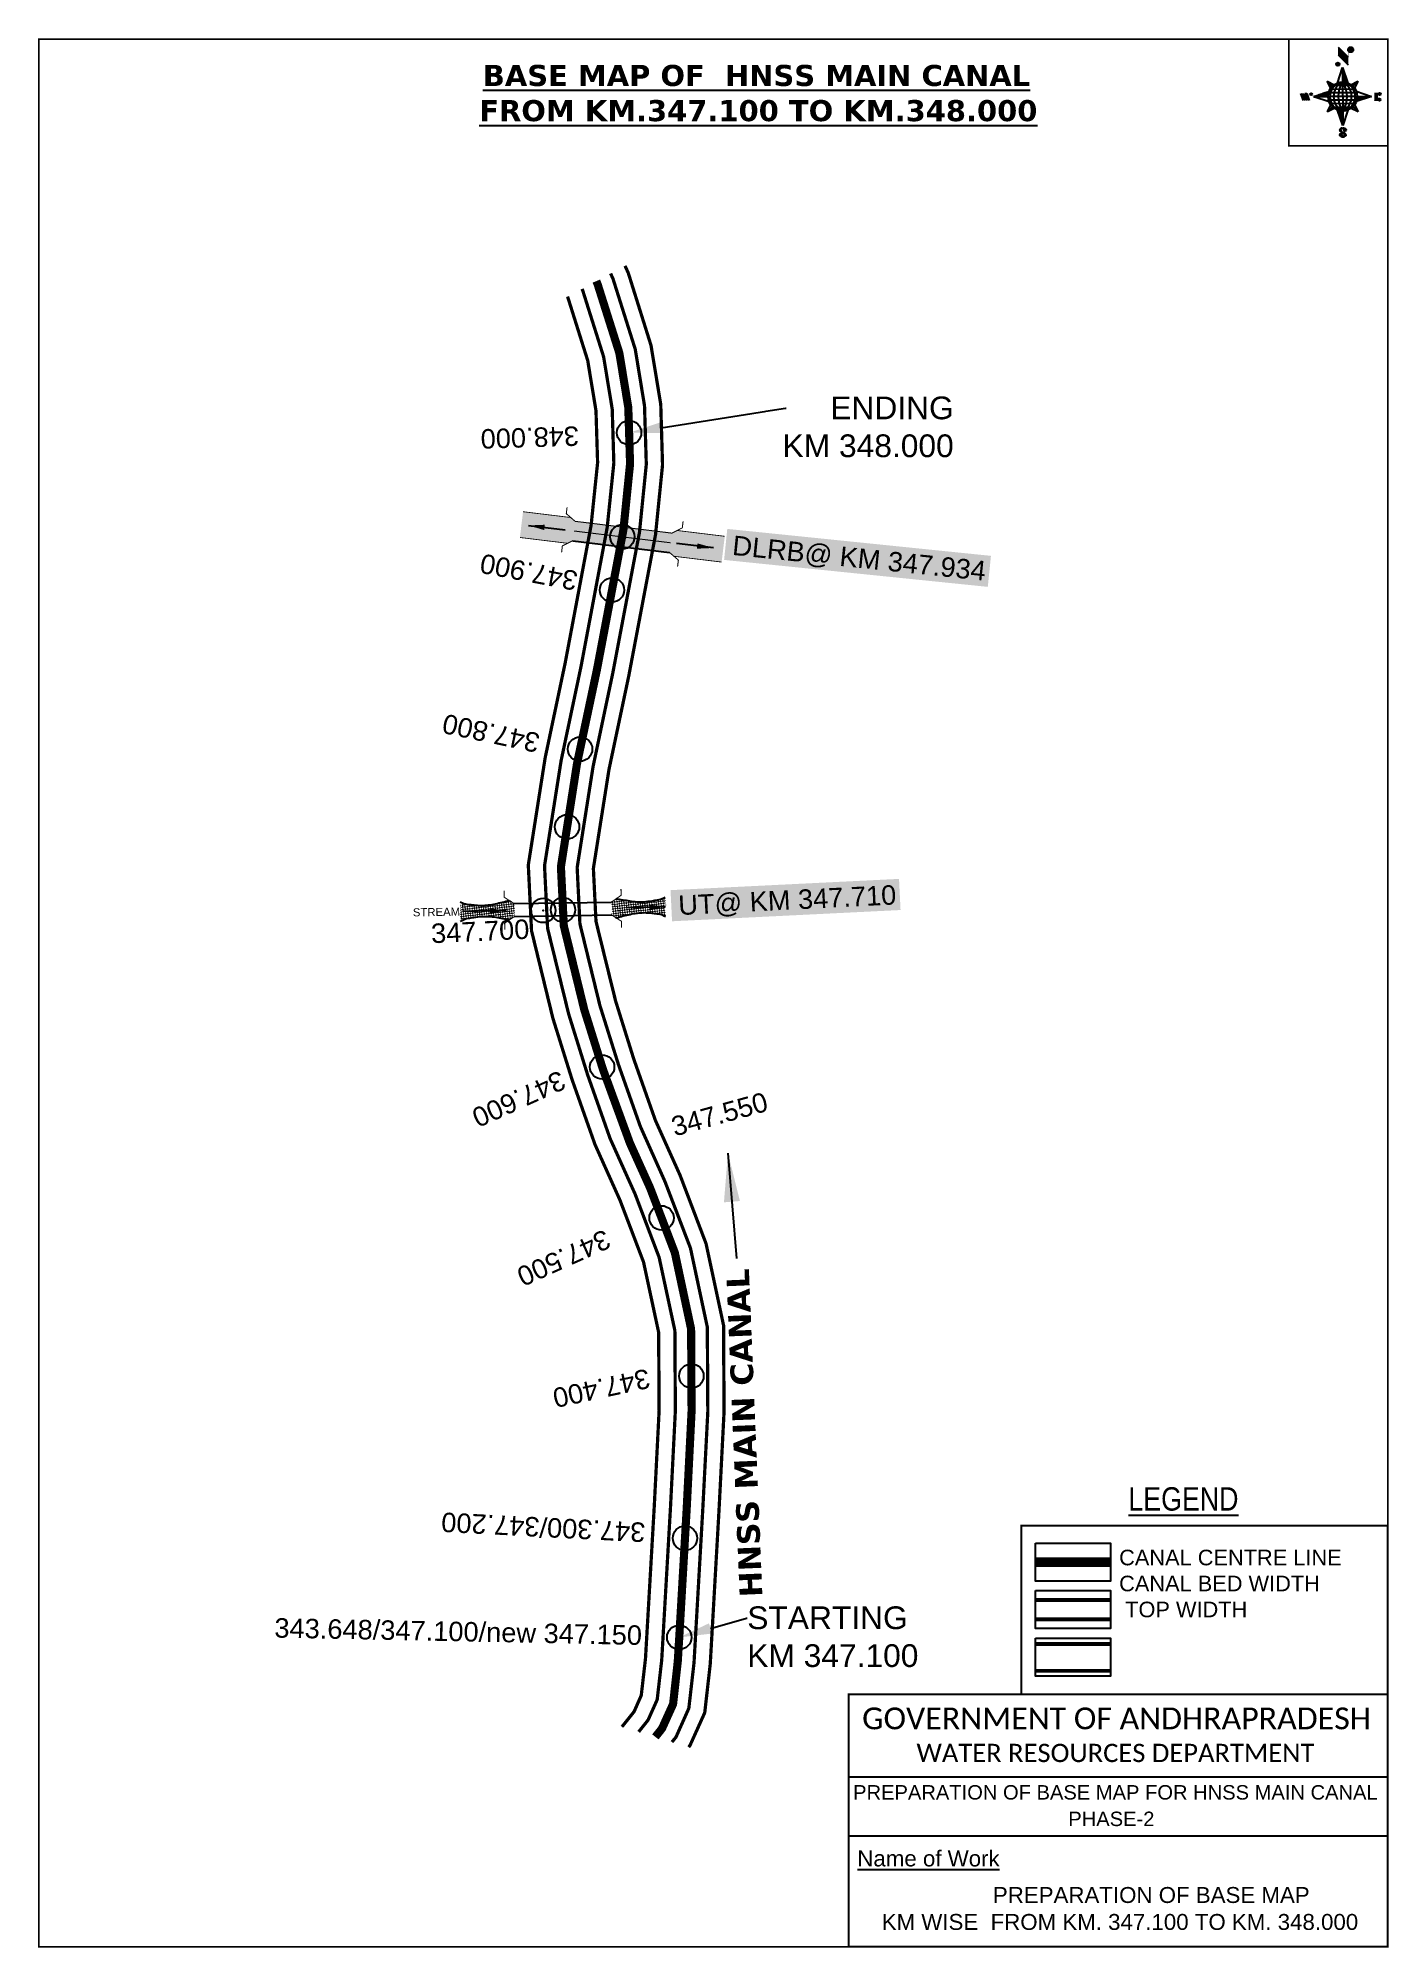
# Model space of a CAD drawing. Header units: inches. Extents: x 804107 to 804939, y 1569265 to 1570441.
import ezdxf
from ezdxf import colors
from ezdxf.entities.mleader import LeaderData, LeaderLine
from ezdxf.enums import TextEntityAlignment as Align
from ezdxf.math import Vec2, Vec3

# ---------------------------------------------------------------- set-up
doc = ezdxf.new("R2010")
doc.units = ezdxf.units.IN
doc.header["$LTSCALE"] = 15
doc.header["$MEASUREMENT"] = 0
doc.header["$PDMODE"] = 32
doc.header["$PDSIZE"] = 15
doc.linetypes.add('ACAD_ISO02W100', pattern=[15, 12, -3])
doc.linetypes.add('HIDDEN2', pattern=[0.1875, 0.125, -0.0625])
for name, color, linetype in [('AQUADUCT', 1, 'Continuous'), ('bord', 1, 'Continuous'), ('CANAL1', 7, 'Continuous'), ('CSMark', 72, 'Continuous'), ('DCBMS', 232, 'Continuous'), ('PAGE', 7, 'Continuous'), ('STRUCTURE', 5, 'Continuous'), ('TEXT', 6, 'Continuous')]:
    doc.layers.add(name, color=color, linetype=linetype)
doc.styles.add('ARIALN', font='ARIALN.TTF')
doc.styles.get("Standard").update_dxf_attribs({"font": 'arial.ttf'})
doc.dimstyles.get("Standard").update_dxf_attribs({"dimtxt": 20, "dimasz": 0.18, "dimexe": 0.18, "dimexo": 0.0625, "dimgap": 0.09, "dimtad": 0, "dimtih": 1, "dimtoh": 1, "dimdec": 4, "dimzin": 0, "dimdsep": 46, "dimtxsty": 'Standard', "dimcen": 0.09, "dimadec": 0, "dimazin": 0, "dimtfac": 1, "dimtdec": 4, "dimtofl": 0, "dimtmove": 0, "dimatfit": 3, "dimfxl": 1, "dimtolj": 1, "dimtzin": 0, "dimarcsym": 0})
pattern_1 = [(267.297113149, (-8720374.938, 50637915.138), (10.5367255337, -0.497431438), [])]
pattern_2 = [(357.297113149, (-8720374.938, 50637915.138), (0.497431438, 10.5367255337), [])]

# ---------------------------------------------------------------- blocks, each defined once
blk = doc.blocks.new('*X26')
at = {"color": 0, "linetype": 'Continuous'}
for p, q in [((6321.6, 240.5), (6322.3, 241.2)), ((6321.6, 240.3), (6322.3, 241)), ((6321.6, 240.1), (6322.3, 240.8)), ((6321.6, 239.9), (6322.4, 240.7)), ((6321.6, 239.8), (6322.4, 240.6)), ((6321.6, 239.6), (6322.5, 240.5)), ((6321.6, 239.4), (6322.5, 240.3)), ((6321.6, 239.2), (6322.6, 240.2)), ((6321.7, 239.1), (6322.6, 240.1)), ((6321.8, 240.8), (6322.4, 241.4)), ((6321.8, 239), (6322.7, 240)), ((6321.8, 239), (6322.8, 239.9)), ((6321.9, 238.9), (6322.9, 239.8)), ((6322, 238.8), (6323, 239.7)), ((6322.1, 241.3), (6322.4, 241.6)), ((6322.1, 238.7), (6323.1, 239.6)), ((6322.2, 238.6), (6323.1, 239.6)), ((6322.3, 238.5), (6323.2, 239.5)), ((6322.4, 238.5), (6323.3, 239.4)), ((6322.5, 238.4), (6323.4, 239.3)), ((6322.7, 238.4), (6323.6, 239.3)), ((6322.8, 238.3), (6323.7, 239.2)), ((6322.9, 238.3), (6323.8, 239.1)), ((6323.1, 238.2), (6323.9, 239.1)), ((6323.2, 238.2), (6324, 239)), ((6323.3, 238.2), (6324.2, 239)), ((6323.5, 238.1), (6324.3, 238.9)), ((6323.7, 238.1), (6324.4, 238.9)), ((6323.8, 238.1), (6324.6, 238.8)), ((6324.1, 238.2), (6324.7, 238.8)), ((6324.3, 238.3), (6324.9, 238.8)), ((6324.6, 238.3), (6325.1, 238.8)), ((6324.8, 238.4), (6325.2, 238.8)), ((6325.1, 238.5), (6325.4, 238.8)), ((6325.4, 238.6), (6325.6, 238.8))]:
    blk.add_line(p, q, dxfattribs=at)
blk = doc.blocks.new('*X25')
at = {"color": 0, "linetype": 'Continuous'}
for p, q in [((6324.4, 240.3), (6324.5, 240.4)), ((6324.6, 240.3), (6324.8, 240.5)), ((6324.7, 240.2), (6325, 240.5)), ((6324.8, 240.2), (6325.2, 240.6)), ((6325, 240.1), (6325.5, 240.6)), ((6325.1, 240.1), (6325.6, 240.6)), ((6325.2, 240), (6325.8, 240.6)), ((6325.3, 240), (6326, 240.6)), ((6325.4, 239.9), (6326.1, 240.6)), ((6325.5, 239.8), (6326.2, 240.5)), ((6325.6, 239.8), (6326.3, 240.5)), ((6325.7, 239.7), (6326.5, 240.4)), ((6325.9, 239.6), (6326.6, 240.3)), ((6326, 239.5), (6326.7, 240.3)), ((6326, 239.4), (6326.8, 240.2)), ((6326.1, 239.3), (6327, 240.2)), ((6326.2, 239.3), (6327.1, 240.1)), ((6326.3, 239.2), (6327.1, 240)), ((6326.4, 239.1), (6327.2, 239.9)), ((6326.5, 239), (6327.3, 239.8)), ((6326.5, 238.9), (6327.4, 239.7)), ((6326.6, 238.8), (6327.5, 239.6)), ((6326.7, 238.7), (6327.5, 239.5)), ((6326.8, 238.6), (6327.6, 239.4)), ((6326.8, 238.5), (6327.7, 239.3)), ((6326.8, 236.5), (6327.4, 237)), ((6326.9, 238.3), (6327.8, 239.2)), ((6326.9, 238.2), (6327.9, 239.1)), ((6326.9, 236.8), (6327.6, 237.4)), ((6327, 238.1), (6327.8, 239)), ((6327, 237.9), (6327.8, 238.8)), ((6327, 237.8), (6327.8, 238.6)), ((6327, 237.6), (6327.8, 238.4)), ((6327, 237.4), (6327.8, 238.2)), ((6327, 237.3), (6327.8, 238)), ((6327, 237.1), (6327.8, 237.9))]:
    blk.add_line(p, q, dxfattribs=at)
blk = doc.blocks.new('H')
at = {"layer": 'bord', "extrusion": (0.000427885, 0.004792, 0.999988)}
h = blk.add_hatch(dxfattribs=at)
h.set_pattern_fill('LINE', color=8, scale=84.387686, angle=-2.7029, style=0)
h.set_pattern_definition(pattern_2)
h.paths.add_polyline_path([(-492, 786, -0.090992), (-448, 775), (-486, 912)])
h = blk.add_hatch(dxfattribs=at)
h.set_pattern_fill('LINE', color=8, scale=84.387686, angle=-92.7029, style=0)
h.set_pattern_definition(pattern_1)
h.paths.add_polyline_path([(-625, 665, -0.090992), (-615, 710), (-751, 671)])
h = blk.add_hatch(dxfattribs=at)
h.set_pattern_fill('LINE', color=8, scale=84.387686, angle=-2.7029, style=0)
h.set_pattern_definition(pattern_2)
h.paths.add_polyline_path([(-504, 533, -0.090992), (-549, 543), (-510, 406)])
h = blk.add_hatch(dxfattribs=at)
h.set_pattern_fill('LINE', color=8, scale=84.387686, angle=-92.7029, style=0)
h.set_pattern_definition(pattern_1)
h.paths.add_polyline_path([(-246, 647), (-372, 653, -0.090992), (-382, 609)])
for p, q in [((-519, 1020, -1217), (-435, 927, -1216)), ((-516, 1087, -1217), (-432, 994, -1217)), ((-538, 774, -1216), (-487, 906, -1216)), ((-487, 906, -1216), (-493, 780, -1216)), ((-487, 906, -1216), (-448, 769, -1216)), ((-865, 701, -1215), (-847, 638, -1215)), ((-847, 700, -1215), (-829, 637, -1215)), ((-829, 699, -1215), (-811, 636, -1215)), ((-829, 699, -1215), (-811, 698, -1215)), ((-811, 698, -1215), (-794, 635, -1215)), ((-752, 665, -1215), (-615, 704, -1215)), ((-627, 794, -1216), (-567, 760, -1216)), ((-627, 794, -1216), (-584, 747, -1215)), ((-599, 731, -1215), (-627, 794, -1216)), ((-421, 753, -1216), (-359, 781, -1216)), ((-359, 781, -1216), (-405, 739, -1216)), ((-359, 781, -1216), (-392, 721, -1215)), ((-379, 693, -1215), (-246, 641, -1215)), ((-213, 669, -1215), (-217, 601, -1215)), ((-752, 665, -1215), (-625, 659, -1215)), ((-619, 614, -1215), (-752, 665, -1215)), ((-639, 526, -1214), (-606, 585, -1215)), ((-639, 526, -1214), (-593, 568, -1215)), ((-577, 553, -1215), (-639, 526, -1214)), ((-511, 400, -1214), (-549, 537, -1214)), ((-460, 533, -1215), (-511, 400, -1214)), ((-505, 527, -1214), (-511, 400, -1214)), ((-371, 513, -1214), (-431, 546, -1215)), ((-371, 513, -1214), (-414, 560, -1215)), ((-399, 576, -1215), (-371, 513, -1214)), ((-246, 641, -1215), (-383, 603, -1215)), ((-373, 647, -1215), (-246, 641, -1215)), ((-197, 600, -1215), (-194, 668, -1215))]:
    blk.add_line(p, q, dxfattribs=at)
at = {"layer": 'bord', "color": 8, "linetype": 'ByBlock', "extrusion": (0.000427885, 0.004792, 0.999988)}
for p, q in [((-375, 679, -1215), (-620, 691, -1215)), ((-386, 711, -1215), (-605, 722, -1215)), ((-411, 744, -1216), (-578, 752, -1216)), ((-493, 780, -1216), (-505, 527, -1214)), ((-373, 647, -1215), (-625, 659, -1215)), ((-378, 616, -1215), (-623, 628, -1215)), ((-392, 585, -1215), (-611, 595, -1215)), ((-420, 555, -1215), (-587, 562, -1215))]:
    blk.add_line(p, q, dxfattribs=at)
at = {"layer": 'bord', "extrusion": (0.000427885, 0.004792, 0.999988), "elevation": -1212}
for points, const_width in [([(-522, 960), (-516, 1093)], 1.61), ([(-434, 933), (-428, 1066)], 1.61), ([(-870, 707), (-846, 706)], 0.642), ([(-829, 643), (-821, 678)], 0.642), ([(-793, 641), (-782, 694)], 0.642), ([(-223, 676), (-174, 673)], 0.706), ([(-829, 643), (-855, 644)], 0.642), ([(-811, 642), (-784, 641)], 0.642), ([(-177, 605), (-226, 607)], 0.706), ([(-195, 645), (-185, 644)], 0.706)]:
    blk.add_lwpolyline(points, dxfattribs=dict(at, const_width=const_width))
for points, const_width in [([(-414, 1073, 1), (-398, 1058, 1)], 22.3), ([(-530, 950, 1), (-520, 939, 1)], 14.8), ([(-776, 697, 1), (-769, 690, 1)], 8.9), ([(-180, 618, 1), (-173, 611, 1)], 9.79), ([(-178, 667, 1), (-171, 660, 1)], 9.79), ([(-490, 362, 1), (-498, 369, 1)], 11.1), ([(-525, 322, 1), (-533, 329, 1)], 11.1)]:
    blk.add_lwpolyline(points, format="xyb", close=True, dxfattribs=dict(at, const_width=const_width))
for points in [[(-537, 317), (-531, 310), (-520, 307), (-505, 307), (-494, 310), (-486, 318), (-487, 326), (-491, 333), (-494, 336), (-503, 341), (-522, 347), (-530, 352), (-534, 355), (-537, 363), (-537, 373), (-530, 381), (-520, 384), (-504, 384), (-493, 380), (-487, 373)], [(-522, 348), (-526, 354), (-528, 361), (-528, 371), (-526, 375), (-521, 381), (-515, 384)], [(-505, 307), (-499, 312), (-497, 319), (-497, 327), (-501, 335), (-509, 343)]]:
    blk.add_lwpolyline(points, dxfattribs=at)
at = {"layer": 'bord', "extrusion": (0.000427885, 0.004792, 0.999988)}
for centre, radius in [((-406, 1065, -1212), 22.3), ((-525, 944, -1212), 14.8), ((-773, 694, -1212), 8.9), ((-498, 659, -1212), 127), ((-177, 615, -1212), 9.79), ((-174, 663, -1212), 9.79), ((-494, 365, -1212), 11.1), ((-529, 325, -1212), 11.1)]:
    blk.add_circle(centre, radius, dxfattribs=at)
at = {"layer": 'bord', "color": 8, "linetype": 'ByBlock', "extrusion": (0.000427885, 0.004792, 0.999988)}
for centre, radius, start, end in [((-482, 658, -1212), 128, 94.9254, 259.6691), ((-437, 656, -1212), 141, 113.2864, 241.308), ((-316, 651, -1212), 222, 142.5892, 212.0053), ((-560, 662, -1212), 141, 293.2864, 61.308), ((-681, 668, -1212), 222, 322.5892, 32.0053), ((-515, 660, -1212), 128, 274.9254, 79.6691)]:
    blk.add_arc(centre, radius, start, end, dxfattribs=at)
at = {"layer": 'bord', "extrusion": (0.000427885, 0.004792, 0.999988)}
for points in [[(-516, 1093, -1212), (-431, 1000, -1212), (-519, 1026, -1212), (-434, 933, -1212)], [(-864, 707, -1212), (-846, 706, -1212), (-846, 644, -1212), (-829, 643, -1212)], [(-829, 705, -1212), (-811, 704, -1212), (-811, 642, -1212), (-793, 641, -1212)], [(-193, 674, -1212), (-197, 606, -1212), (-213, 675, -1212), (-216, 607, -1212)]]:
    blk.add_solid(points, dxfattribs=at)
at = {"layer": 'bord', "extrusion": (0.000427885, 0.004792, 0.999988), "xscale": 7.977342409717546, "yscale": 7.977342408231451, "zscale": 7.977342408476333, "rotation": 138.0840426661453}
for name, p in [('*X25', (38301, -31929, -1212)), ('*X26', (38314, -31951, -1212))]:
    blk.add_blockref(name, p, dxfattribs=at)
blk = doc.blocks.new('UT')
at = {"layer": 'STRUCTURE'}
h = blk.add_hatch(dxfattribs=at)
h.set_pattern_fill('DASH', color=150, scale=8, angle=-39.6278, style=0)
h.set_pattern_definition([(320.372247933, (-4370.464, -6260.8811), (1.40800153113, 0.132407282), [1, -1])])
h.paths.add_polyline_path([(765163, 1700681.9), (765165.6, 1700680.6), (765167.2, 1700680.3), (765169.1, 1700680), (765172.4, 1700679.6), (765176.4, 1700679.3), (765179.5, 1700679.5), (765183.1, 1700679.9), (765187.7, 1700680.9), (765188.9, 1700681.2), (765193.1, 1700682.2), (765196.1, 1700680.2), (765196.1, 1700672.2), (765193.1, 1700670.2), (765190.5, 1700670.8), (765188.1, 1700671.3), (765185.5, 1700671.8), (765183.6, 1700672.1), (765181, 1700672.5), (765180.3, 1700672.5), (765178.5, 1700672.6), (765176.7, 1700672.6), (765174.6, 1700672.5), (765172.5, 1700672.3), (765170.4, 1700672), (765168.5, 1700671.7), (765166.1, 1700671.2), (765165, 1700670.8), (765163, 1700669.7)])
h.paths.add_polyline_path([(765259.1, 1700682.2), (765256.1, 1700680.2), (765256.1, 1700672.2), (765259.1, 1700670.2), (765261.9, 1700671), (765264.4, 1700671.6), (765266.4, 1700672), (765269.1, 1700672.5), (765272.7, 1700673), (765276.1, 1700673.1), (765278.6, 1700672.9), (765281.2, 1700672.7), (765283.9, 1700672.3), (765286.4, 1700671.9), (765288, 1700671.3), (765289.2, 1700670.6), (765289.1, 1700682.7), (765287.6, 1700681.8), (765285.7, 1700681.2), (765283, 1700680.7), (765281.2, 1700680.4), (765276.7, 1700679.9), (765272.7, 1700679.9), (765268.7, 1700680.3), (765264.8, 1700681), (765261.2, 1700681.7)])
at = {"layer": 'STRUCTURE', "color": 150, "const_width": 0.628}
for points in [[(765190.1, 1700688.2), (765190.1, 1700684.2), (765196.1, 1700680.2), (765256.1, 1700680.2), (765262.1, 1700684.2), (765262.1, 1700688.2)], [(765190.1, 1700664.2), (765190.1, 1700668.2), (765196.1, 1700672.2), (765256.1, 1700672.2), (765262.1, 1700668.2), (765262.1, 1700664.2)]]:
    blk.add_lwpolyline(points, dxfattribs=at)
at = {"layer": 'STRUCTURE', "color": 150}
for points in [[(765196.1, 1700680.2), (765256.1, 1700680.2)], [(765196.1, 1700672.2), (765256.1, 1700672.2)], [(765196.1, 1700672.2), (765256.1, 1700672.2)]]:
    blk.add_lwpolyline(points, dxfattribs=at)
at = {"layer": 'STRUCTURE', "color": 0}
blk.add_circle((765226.1, 1700676.2), 1.89, dxfattribs=at)
at = {"layer": 'STRUCTURE', "color": 150}
for points in [[(765163, 1700681.9), (765164.4, 1700681.1), (765167.9, 1700680.2), (765171.2, 1700679.8), (765176.1, 1700679.4), (765184.7, 1700680.3), (765193.1, 1700682.2)], [(765289.1, 1700682.7), (765287.8, 1700681.9), (765284.3, 1700680.9), (765280.9, 1700680.4), (765276.1, 1700679.8), (765267.4, 1700680.5), (765259.1, 1700682.2)], [(765163, 1700669.7), (765164.3, 1700670.6), (765167.8, 1700671.6), (765171.2, 1700672.1), (765176, 1700672.6), (765184.7, 1700672), (765193.1, 1700670.2)], [(765289.2, 1700670.6), (765287.8, 1700671.4), (765284.2, 1700672.3), (765280.9, 1700672.7), (765276.1, 1700673.1), (765267.4, 1700672.2), (765259.1, 1700670.2)]]:
    blk.add_spline(points, degree=3, dxfattribs=at)
at = {"layer": 'STRUCTURE', "color": 0}
blk.add_text('STREAM', height=5, dxfattribs=at).set_placement((765148.2, 1700675.8), align=Align.MIDDLE_CENTER)
for points in [[(765190.9, 1700676), (765164.2, 1700675.8)], [(765289.3, 1700676.7), (765265.4, 1700676.4)]]:
    blk.add_leader(points, dimstyle='Standard', override={"dimasz": 10, "dimgap": 0.09, "dimtad": 0}, dxfattribs=at)
blk = doc.blocks.new('DLB')
at = {"layer": 'STRUCTURE'}
h = blk.add_hatch(dxfattribs=at)
h.set_pattern_fill('DOTS', color=6, scale=20, angle=320.37224793, style=0)
h.paths.add_polyline_path([(769699.5, 1706950), (769699.5, 1706934), (769729.1, 1706934), (769732.1, 1706936), (769792.1, 1706936), (769795.1, 1706934), (769824.7, 1706934), (769824.7, 1706950), (769795.1, 1706950), (769792.1, 1706948), (769732.1, 1706948), (769729.1, 1706950)])
at = {"layer": 'STRUCTURE', "color": 6, "linetype": 'ACAD_ISO02W100', "ltscale": 0.5, "const_width": 0.5}
for points in [[(769699.5, 1706950), (769729.1, 1706950)], [(769795.1, 1706950), (769824.7, 1706950)], [(769699.5, 1706934), (769729.1, 1706934)], [(769795.1, 1706934), (769824.7, 1706934)]]:
    blk.add_lwpolyline(points, dxfattribs=at)
at = {"layer": 'STRUCTURE', "color": 6, "const_width": 0.628}
for points in [[(769726.1, 1706956), (769726.1, 1706952), (769732.1, 1706948), (769792.1, 1706948), (769798.1, 1706952), (769798.1, 1706956)], [(769732.1, 1706942), (769792.1, 1706942)], [(769726.1, 1706928), (769726.1, 1706932), (769732.1, 1706936), (769792.1, 1706936), (769798.1, 1706932), (769798.1, 1706928)]]:
    blk.add_lwpolyline(points, dxfattribs=at)
at = {"layer": 'STRUCTURE', "color": 6}
blk.add_lwpolyline([(769732.1, 1706936), (769792.1, 1706936)], dxfattribs=at)
blk.add_lwpolyline([(769732.1, 1706936), (769792.1, 1706936)], dxfattribs=at)
at = {"layer": 'STRUCTURE', "color": 0}
blk.add_circle((769762.1, 1706942), 1.8, dxfattribs=at)
for points in [[(769703.8, 1706942), (769726.7, 1706942)], [(769818.6, 1706942), (769795.7, 1706942)]]:
    blk.add_leader(points, dimstyle='Standard', override={"dimasz": 10, "dimgap": 0.09, "dimtad": 0}, dxfattribs=at)

msp = doc.modelspace()

# ---------------------------------------------------------------- linework, layer by layer
at = {"layer": 'CANAL1', "color": 1, "linetype": 'HIDDEN2', "ltscale": 8, "const_width": 5}
msp.add_lwpolyline([(804487.1, 1569394.9), (804491.2, 1569400.1), (804498, 1569415.1), (804500.9, 1569441.5), (804501.8, 1569456.2), (804501.8, 1569456.2), (804506.4, 1569535.7), (804509.4, 1569595.6), (804509.1, 1569646.2), (804499.1, 1569693.1), (804490.9, 1569714.6), (804483.8, 1569733.2), (804471.4, 1569760.7), (804454.8, 1569806.1), (804443.3, 1569842.8), (804430.7, 1569894.4), (804430.5, 1569898.3), (804428.9, 1569930.9), (804438.8, 1569994.4), (804451.1, 1570052.4), (804467.4, 1570138.5), (804471.5, 1570179.2), (804470.9, 1570198.3), (804470.4, 1570213.9), (804464.9, 1570247.4), (804451.6, 1570289.5), (804450.7, 1570291.7)], dxfattribs=at)
at = {"layer": 'CANAL1', "color": 5, "const_width": 2}
for points in [[(804497.3, 1569391.7), (804499.8, 1569394.8), (804507.7, 1569412.5), (804510.9, 1569440.6), (804516.3, 1569535.2), (804519.4, 1569595.3), (804519.1, 1569647.3), (804508.7, 1569696), (804493, 1569737), (804477.8, 1569771), (804464.3, 1569809.2), (804452.9, 1569845.5), (804440.6, 1569895.8), (804438.9, 1569930.4), (804448.7, 1569992.6), (804460.9, 1570050.5), (804477.3, 1570137), (804481.5, 1570178.9), (804480.4, 1570214.9), (804474.7, 1570249.7), (804461, 1570293.1), (804459.5, 1570296.4)], [(804476.8, 1569398), (804482.6, 1569405.3), (804488.2, 1569417.8), (804491, 1569442.3), (804496.4, 1569536.3), (804499.4, 1569595.8), (804499.1, 1569645.2), (804489.4, 1569690.3), (804474.6, 1569729.3), (804459.2, 1569763.5), (804445.3, 1569802.9), (804433.7, 1569840.1), (804420.7, 1569892.9), (804418.8, 1569931.5), (804429, 1569996.2), (804441.3, 1570054.4), (804457.4, 1570139.9), (804461.5, 1570179.6), (804460.5, 1570212.9), (804455.2, 1570245.1), (804442.3, 1570286), (804441.9, 1570286.9)]]:
    msp.add_lwpolyline(points, dxfattribs=at)
at = {"layer": 'CANAL1', "color": 200, "const_width": 2}
for points in [[(804507.6, 1569388.6), (804508.4, 1569389.6), (804517.5, 1569409.8), (804520.9, 1569439.8), (804526.3, 1569534.6), (804529.4, 1569595.1), (804529.1, 1569648.4), (804518.3, 1569698.8), (804502.3, 1569740.9), (804487.1, 1569774.7), (804473.8, 1569812.4), (804462.6, 1569848.2), (804450.5, 1569897.3), (804448.9, 1569929.9), (804458.5, 1569990.8), (804470.7, 1570048.5), (804487.2, 1570135.6), (804491.5, 1570178.5), (804490.4, 1570215.8), (804484.4, 1570252.1), (804470.4, 1570296.7), (804468.4, 1570301.1)], [(804466.5, 1569401.1), (804474, 1569410.5), (804478.4, 1569420.5), (804481, 1569443.2), (804486.4, 1569536.8), (804489.4, 1569596), (804489.1, 1569644.1), (804479.8, 1569687.4), (804465.3, 1569725.5), (804449.9, 1569759.8), (804435.8, 1569799.7), (804424, 1569837.4), (804410.8, 1569891.5), (804408.8, 1569932), (804419.2, 1569998.1), (804431.5, 1570056.4), (804447.5, 1570141.3), (804451.5, 1570179.9), (804450.5, 1570211.9), (804445.4, 1570242.8), (804433, 1570282.2)]]:
    msp.add_lwpolyline(points, dxfattribs=at)
at = {"layer": 'CANAL1', "color": 1, "linetype": 'HIDDEN2', "ltscale": 100, "const_width": 6, "elevation": -0.4}
msp.add_lwpolyline([(804767.4, 1569502.6), (804721.3, 1569502.6)], dxfattribs=at)
at = {"layer": 'CANAL1', "color": 5, "const_width": 2.4, "elevation": -0.4}
for points in [[(804767.4, 1569479.3), (804721.3, 1569479.3)], [(804767.4, 1569467.3), (804721.3, 1569467.3)]]:
    msp.add_lwpolyline(points, dxfattribs=at)
at = {"layer": 'CANAL1', "color": 200, "const_width": 2.4, "elevation": -0.4}
for points in [[(804767.4, 1569452.1), (804721.3, 1569452.1)], [(804767.4, 1569435.6), (804721.3, 1569435.6)]]:
    msp.add_lwpolyline(points, dxfattribs=at)
at = {"layer": 'CSMark', "color": 3}
for p in [(804470.9, 1570198.3), (804466.7, 1570134.2), (804460.4, 1570101.4), (804440.7, 1570003.4), (804432.7, 1569955.5), (804430.2, 1569904.4), (804454.3, 1569807.6), (804490.9, 1569714.6), (804509.3, 1569617.2), (804505.3, 1569517.3), (804501.8, 1569456.2)]:
    msp.add_point(p, dxfattribs=at)
at = {"layer": 'CSMark'}
msp.add_point((804418, 1569904, 49), dxfattribs=at)
at = {"layer": 'PAGE', "const_width": 1}
msp.add_lwpolyline([(804938.3, 1569265.6), (804938.3, 1570440.8), (804107.3, 1570440.8), (804107.3, 1569265.6), (804938.3, 1569265.6)], dxfattribs=at)
at = {"layer": 'PAGE'}
for points, const_width in [([(804938.3, 1570440.8), (804877.3, 1570440.8), (804877.3, 1570375.1), (804938.3, 1570375.1)], 1), ([(804712.5, 1569525), (804938.3, 1569525), (804938.3, 1569421.2), (804712.5, 1569421.2)], 1.2), ([(804606.2, 1569421.2), (804938.3, 1569421.2), (804938.3, 1569265.6), (804606.2, 1569265.6)], 1.2)]:
    msp.add_lwpolyline(points, close=True, dxfattribs=dict(at, const_width=const_width))
at = {"layer": 'PAGE', "elevation": -0.4}
for points in [[(804721.3, 1569514.3), (804767.4, 1569514.3), (804767.4, 1569490.8), (804721.3, 1569490.8)], [(804721.3, 1569485.1), (804767.4, 1569485.1), (804767.4, 1569461.6), (804721.3, 1569461.6)], [(804721.3, 1569455.8), (804767.4, 1569455.8), (804767.4, 1569432.3), (804721.3, 1569432.3)]]:
    msp.add_lwpolyline(points, close=True, dxfattribs=at)
at = {"layer": 'PAGE'}
for points in [[(804606.2, 1569370.2), (804938.3, 1569370.2)], [(804606.2, 1569333.9), (804938.3, 1569333.9)]]:
    msp.add_lwpolyline(points, dxfattribs=at)

# ---------------------------------------------------------------- block references
at = {"layer": 'AQUADUCT', "color": 1, "xscale": 0.0703495379661093, "yscale": 0.07034953800030053, "zscale": 0.07034953795990817, "rotation": 3.078330607406165}
msp.add_blockref('H', (804948, 1570361.4, 85.4), dxfattribs=at)
at = {"layer": 'STRUCTURE', "color": 0}
for name, p, rotation in [('DLB', (-166163.7, -31134.5), 353.0507472455254), ('UT', (67119.8, -143058.8), 0.937077112130116)]:
    msp.add_blockref(name, p, dxfattribs=dict(at, rotation=rotation))

# ---------------------------------------------------------------- texts
at = {"layer": 'CANAL1', "insert": (804539.1, 1569479.7), "char_height": 14, "width": 205.129, "attachment_point": 1, "rotation": 92.3679}
msp.add_mtext('\\pi0.96322;{\\fVerdana|b1|i0|c0|p34;HNSS MAIN CANAL}', dxfattribs=at)
at = {"layer": 'CSMark', "color": 1}
for s, rotation, p in [('348.000', 181.7635, (804440, 1570196.3)), ('347.900', 169.2948, (804438.9, 1570106.8)), ('347.800', 168.082, (804415.5, 1570006.9)), ('347.700', 2.6608, (804348.9, 1569889.8)), ('347.600', 204.2245, (804430.6, 1569800.3)), ('347.550', 15.411, (804497.4, 1569770.5)), ('347.500', 204.2245, (804458.3, 1569702.4)), ('347.400', 192.0688, (804483.5, 1569616)), ('347.300/347.200', 177.0741, (804480.9, 1569520.8)), ('343.648/347.100/new 347.150', 358.8428, (804252.4, 1569462.1))]:
    msp.add_text(s, height=12, rotation=rotation, dxfattribs=at).set_placement(p, align=Align.MIDDLE_LEFT)
at = {"layer": 'PAGE', "extrusion": (0.000201441, 0.004807, 0.999988), "style": 'ARIALN'}
msp.add_text('%%ULEGEND', height=14.4, rotation=359.9999, dxfattribs=at).set_placement((804812.4, 1569522.6, 7706.6), align=Align.MIDDLE)
at = {"layer": 'PAGE', "extrusion": (0.000201441, 0.004807, 0.999988)}
for s, height, p in [('PREPARATION OF BASE MAP FOR HNSS MAIN CANAL', 8.878, (804608.9, 1569337.4, 7705.7)), ('%%UName of Work', 9.822, (804611.5, 1569296.2, 7704.4))]:
    msp.add_text(s, height=height, rotation=359.9999, dxfattribs=at).set_placement(p)
for s, height, p in [('PHASE-2', 8.88, (804768, 1569325.5, 7705.7)), ('PREPARATION OF BASE MAP', 9.822, (804792.6, 1569278.6, 7704.4)), ('KM WISE  FROM KM. 347.100 TO KM. 348.000', 9.822, (804773.3, 1569262, 7704.4))]:
    msp.add_text(s, height=height, rotation=359.9999, dxfattribs=at).set_placement(p, align=Align.MIDDLE_CENTER)
at = {"layer": 'PAGE', "extrusion": (0.000201441, 0.004807, 0.999988), "attachment_point": 1, "text_direction": (1, -1e-06, -0.000201)}
for s, insert, char_height, width in [('CANAL CENTRE LINE CANAL BED WIDTH {\\H2.3717x; }\\P TOP WIDTH{\\H1.9152x; }', (804772.8, 1569510.2, -0.4), 9.6, 168.926), ('\\pi3.5885;{\\fCalibri|b0|i0|c0|p34;\\H1.3333x;GOVERNMENT OF ANDHRAPRADESH\\P\\pi37.073;\\H0.83998x;WATER RESOURCES DEPARTMENT}', (804610.9, 1569413, -1.3), 10.059, 321.276)]:
    msp.add_mtext(s, dxfattribs=dict(at, insert=insert, char_height=char_height, width=width))
at = {"layer": 'STRUCTURE', "color": 5, "char_height": 12, "attachment_point": 1, "bg_fill": 1, "box_fill_scale": 1.3, "bg_fill_color": 7, "bg_fill_true_color": 16777215, "bg_fill_transparency": 4390977}
for s, insert, width, rotation in [('\\pi0.70666;DLRB@ KM 347.934', (804534.6, 1570135.1), 156.104, 354.1681), ('\\pi0.71894;UT@ KM 347.710', (804500.2, 1569913.1), 133.741, 2.818)]:
    msp.add_mtext(s, dxfattribs=dict(at, insert=insert, width=width, rotation=rotation))
at = {"layer": 'TEXT', "color": 1, "insert": (804359, 1570424.9), "char_height": 13, "width": 379.826, "attachment_point": 1}
msp.add_mtext('\\pi21.755;{\\fVerdana|b1|i0|c0|p34;\\LBASE MAP OF  HNSS MAIN CANAL \\P\\pi19.564;FROM KM.347.100 TO KM.348.000}', dxfattribs=at)

# ---------------------------------------------------------------- leaders
at = {"layer": 'CANAL1'}
msp.add_leader([(804531.8, 1569754.5), (804537.1, 1569689.7)], dimstyle='Standard', override={"dimasz": 30, "dimgap": 0.09, "dimtad": 0}, dxfattribs=at)
at = {"layer": 'DCBMS', "color": 5}
ml = msp.add_multileader_mtext('Standard', dxfattribs=at)
ml.set_content('STARTING\\PKM 347.100', color=5)
ml.set_leader_properties()
ml.build(insert=Vec2(0, 0))
ml.multileader.update_dxf_attribs({"dogleg_length": 0.36, "arrow_head_size": 20})
ctx = ml.context
ctx.base_point, ctx.char_height, ctx.arrow_head_size, ctx.landing_gap_size, ctx.plane_origin = Vec3(804543.6, 1569468.1), 14, 20, 0.09, Vec3(804714.5, 1569540.9)
notes = []
notes.append((ctx, [(1, (1, 1, 0), (804543.3, 1569468.1), (1, 0), 0.36, [(0, [(804501.8, 1569456.2)], 0, [])])]))
ctx.mtext.insert, ctx.mtext.flow_direction = Vec3(804543.7, 1569475.3), 5
for ctx, leaders in notes:
    for number, flags, end, landing, length, lines in leaders:
        leader = LeaderData()
        leader.index, (leader.has_last_leader_line, leader.has_dogleg_vector, leader.attachment_direction) = number, flags
        leader.last_leader_point, leader.dogleg_vector, leader.dogleg_length = Vec3(end), Vec3(landing), length
        for number, points, colour, breaks in lines:
            line = LeaderLine()
            line.index, line.vertices, line.color, line.breaks = number, Vec3.list(points), colors.encode_raw_color(colour), breaks
            leader.lines.append(line)
        ctx.leaders.append(leader)

# ---------------------------------------------------------------- next in the draw order: leaders
ml = msp.add_multileader_mtext('Standard', dxfattribs=at)
ml.set_content('ENDING \\PKM 348.000', color=5)
ml.set_leader_properties()
ml.build(insert=Vec2(0, 0))
ml.multileader.update_dxf_attribs({"dogleg_length": 0.36, "arrow_head_size": 20})
ctx = ml.context
ctx.base_point, ctx.char_height, ctx.arrow_head_size, ctx.landing_gap_size, ctx.plane_origin = Vec3(804567.7, 1570213.5), 14, 20, 0.09, Vec3(804711.4, 1570425.8)
ctx.text_align_type = 2
notes = []
notes.append((ctx, [(1, (1, 1, 0), (804567.3, 1570213.5), (1, 0), 0.36, [(0, [(804470.9, 1570198.3)], 0, [])])]))
ctx.mtext.insert, ctx.mtext.width, ctx.mtext.alignment, ctx.mtext.flow_direction = Vec3(804670.9, 1570220.6), 109.049, 3, 5
ctx.mtext.has_bg_fill, ctx.mtext.bg_color, ctx.mtext.bg_scale_factor, ctx.mtext.bg_transparency, ctx.mtext.use_window_bg_color = 1, -1027028792, 1.5, 0, 1
for ctx, leaders in notes:
    for number, flags, end, landing, length, lines in leaders:
        leader = LeaderData()
        leader.index, (leader.has_last_leader_line, leader.has_dogleg_vector, leader.attachment_direction) = number, flags
        leader.last_leader_point, leader.dogleg_vector, leader.dogleg_length = Vec3(end), Vec3(landing), length
        for number, points, colour, breaks in lines:
            line = LeaderLine()
            line.index, line.vertices, line.color, line.breaks = number, Vec3.list(points), colors.encode_raw_color(colour), breaks
            leader.lines.append(line)
        ctx.leaders.append(leader)

doc.saveas('drawing.dxf')
